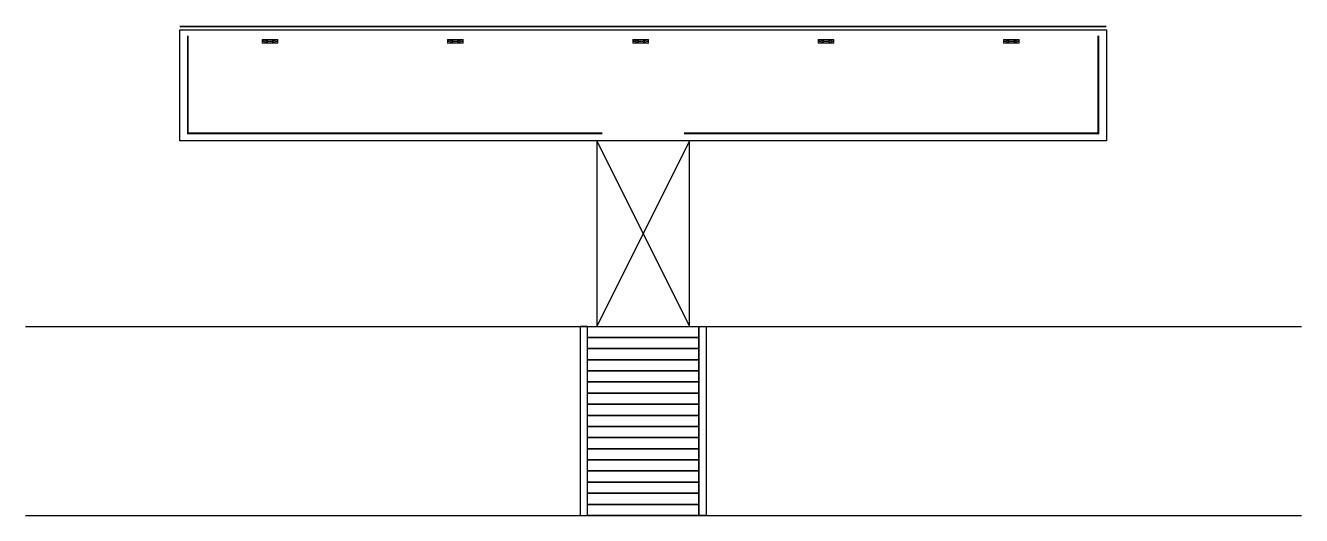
# Model space of a CAD drawing. Header units: inches. Extents: x -26293 to 81187, y 84850 to 118688.
# Drawn here: x -26293 to 8128, y 105476 to 118688 of the extents above; entities that cross this region are included whole.
import ezdxf

# ---------------------------------------------------------------- set-up
doc = ezdxf.new("R2010")
doc.units = ezdxf.units.IN
doc.header["$LTSCALE"] = 10
doc.header["$MEASUREMENT"] = 0
doc.layers.add('00标注文字', color=2, linetype='Continuous', lineweight=15)

# ---------------------------------------------------------------- blocks, each defined once
blk = doc.blocks.new('游艇码头系船柱')
at = {"layer": '00标注文字', "color": 2}
for p, q in [((0.04000000000030468, 0.1000000000003638), (0.04500000000030013, 0.1000000000003638)), ((0.04000000000030468, 0.0500000000001819), (0.04500000000007276, 0.0500000000001819)), ((0.04500000000030013, 0.1000000000003638), (0.04500000000007276, 0.0500000000001819)), ((0.04500000000030013, 0.09499999999979991), (0.09566153243781628, 0.09499999999979991)), ((0.04500000000030013, 0.05500000000029104), (0.09566153243792996, 0.05499999999983629)), ((0.1496674653203627, 0.1100000000001273), (0.1900000000002819, 0.1100000000001273)), ((0.1496674653201353, 0.03999999999996362), (0.1900000000002819, 0.03999999999996362)), ((0.429865455100753, 0.09499999999934516), (0.1801345448998291, 0.09499999999979991)), ((0.4298654551008667, 0.05499999999983629), (0.1801345448997154, 0.05499999999983629)), ((0.4603325346802194, 0.1099999999996726), (0.4200000000001864, 0.1100000000001273)), ((0.4603325346803331, 0.03999999999996362), (0.4200000000001864, 0.03999999999996362)), ((0.5650000000001683, 0.09499999999979991), (0.5143384675626521, 0.09499999999979991)), ((0.5650000000003956, 0.05499999999983629), (0.5143384675625384, 0.05499999999983629)), ((0.5700000000002774, 0.09999999999990905), (0.5650000000002819, 0.1000000000003638)), ((0.5650000000002819, 0.1000000000003638), (0.5650000000001683, 0.0500000000001819)), ((0.5700000000002774, 0.04999999999972715), (0.5650000000001683, 0.0500000000001819))]:
    blk.add_line(p, q, dxfattribs=at)
blk.add_lwpolyline([(1.13686837721616e-13, 0.1500000000000909), (0.610000000000241, 0.1499999999996362), (0.610000000000241, -4.547473508864641e-13), (0, 0)], close=True, dxfattribs=at)
for centre in [(0.1303025485891567, 0.07500000000027285), (0.4796974514114254, 0.07500000000027285)]:
    blk.add_circle(centre, 0.04, dxfattribs=at)
at = {"layer": '00标注文字', "color": 8}
for centre in [(0.1303025485891567, 0.07500000000027285), (0.4796974514114254, 0.07500000000027285)]:
    blk.add_circle(centre, 0.035, dxfattribs=at)
at = {"layer": '00标注文字', "color": 2}
for centre, radius, start, end in [((0.04562500000031378, 0.0749999999998181), 0.025625, 102.68038349172, 257.3196165086911), ((0.1514117316669399, 0.07500000000027285), 0.035, 325.1500954213738, 34.84990457941388), ((0.1899999999999409, 0.07500000000027285), 0.035, 34.84990457941388, 89.99999999963524), ((0.1899999999999409, 0.07500000000027285), 0.035, 269.9999999996352, 325.1500954213738), ((0.4200000000005275, 0.0749999999998181), 0.035, 89.99999999963524, 145.1500954213738), ((0.4200000000005275, 0.0749999999998181), 0.035, 214.8499045794139, 269.9999999996352), ((0.4585882683336422, 0.0749999999998181), 0.035, 145.1500954161661, 214.8499045827858), ((0.5643750000002683, 0.0749999999998181), 0.025625, 282.68038349172, 77.31961650869113)]:
    blk.add_arc(centre, radius, start, end, dxfattribs=at)
blk = doc.blocks.new('*U242')
at = {"layer": '00标注文字', "xscale": -693.1336901761795, "yscale": 693.1336901761795, "zscale": 693.1336901761795}
blk.add_blockref('游艇码头系船柱', (211.405775503823, -51.98502676308999), dxfattribs=at)
blk = doc.blocks.new('*U243')
at = {"color": 0, "linetype": 'ByBlock', "lineweight": -2, "transparency": 16777216}
for p in [(0, 0), (5000, 0), (10000, 0), (15000, 0), (20000, 0)]:
    blk.add_blockref('*U242', p, dxfattribs=at)
blk = doc.blocks.new('*U244')
blk.add_lwpolyline([(-1500, 150), (1500, 150), (1500, -150), (-1500, -150)], close=True)
blk = doc.blocks.new('*U245')
at = {"color": 0, "linetype": 'ByBlock', "lineweight": -2, "transparency": 16777216}
for p in [(0, 0), (-1.83697019872103e-14, -300), (-3.673940397442059e-14, -600), (-5.510910596163089e-14, -900), (-7.347880794884119e-14, -1200), (-9.184850993605149e-14, -1500), (-1.102182119232618e-13, -1800), (-1.285879139104721e-13, -2100), (-1.469576158976824e-13, -2400), (-1.653273178848927e-13, -2700), (-1.83697019872103e-13, -3000), (-2.020667218593133e-13, -3300), (-2.204364238465236e-13, -3600), (-2.388061258337339e-13, -3900), (-2.571758278209442e-13, -4200), (-2.755455298081545e-13, -4500), (-2.939152317953648e-13, -4800)]:
    blk.add_blockref('*U244', p, dxfattribs=at)

msp = doc.modelspace()

# ---------------------------------------------------------------- linework, layer by layer
at = {"color": 4, "const_width": 50}
msp.add_lwpolyline([(-22131.69632797505, 118662.9443592042), (2865.485362061998, 118662.9443592042)], dxfattribs=at)
for points in [[(-22131.69632797505, 118575.8494800856), (2868.303672024951, 118575.8494800856), (2868.303672024951, 115575.8494800856), (-7631.696327975049, 115575.8494800856), (-7631.696327975049, 115575.8494800856), (-11631.69632797505, 115575.8494800856), (-11631.69632797505, 115575.8494800856), (-22131.69632797505, 115575.8494800856)], [(-11131.69632797505, 110575.8494800856), (-11331.69632797505, 110575.8494800856), (-11331.69632797505, 105475.8494800856), (-11131.69632797505, 105475.8494800856)], [(-8131.696327975049, 110575.8494800856), (-7931.696327975049, 110575.8494800856), (-7931.696327975049, 105475.8494800856), (-8131.696327975049, 105475.8494800856)]]:
    msp.add_lwpolyline(points, close=True)
at = {"color": 6, "const_width": 50}
for points in [[(-21913.26281039046, 118416.0194206735), (-21913.26281039046, 115782.342705408), (-11426.57542285959, 115782.342705408), (-11426.57542285959, 115782.342705408), (-10735.98587639917, 115782.342705408)], [(2649.870154440359, 118416.0194206735), (2649.870154440359, 115782.342705408), (-7836.817233090507, 115782.342705408), (-7836.817233090507, 115782.342705408), (-8527.406779550933, 115782.342705408)]]:
    msp.add_lwpolyline(points, dxfattribs=at)
at = {"color": 2}
msp.add_lwpolyline([(-10881.69632797505, 110575.8494800856), (-8381.696327975049, 110575.8494800856), (-8381.696327975049, 115575.8494800856), (-10881.69632797505, 115575.8494800856)], close=True, dxfattribs=at)
for points in [[(-8381.696327975049, 115575.8494800856), (-10881.69632797505, 110575.8494800856)], [(-10881.69632797505, 115575.8494800856), (-8381.696327975049, 110575.8494800856)]]:
    msp.add_lwpolyline(points, dxfattribs=at)
for points in [[(-26292.61945502745, 110575.8494800856), (8127.818914331612, 110575.8494800856)], [(-26292.61945502746, 105475.8494800856), (8127.818914331612, 105475.8494800856)]]:
    msp.add_lwpolyline(points)

# ---------------------------------------------------------------- block references
for name, p in [('*U243', (-19695.18322393944, 118263.0415087388)), ('*U245', (-9631.696327975049, 110425.8494800856))]:
    msp.add_blockref(name, p)

doc.saveas('drawing.dxf')
